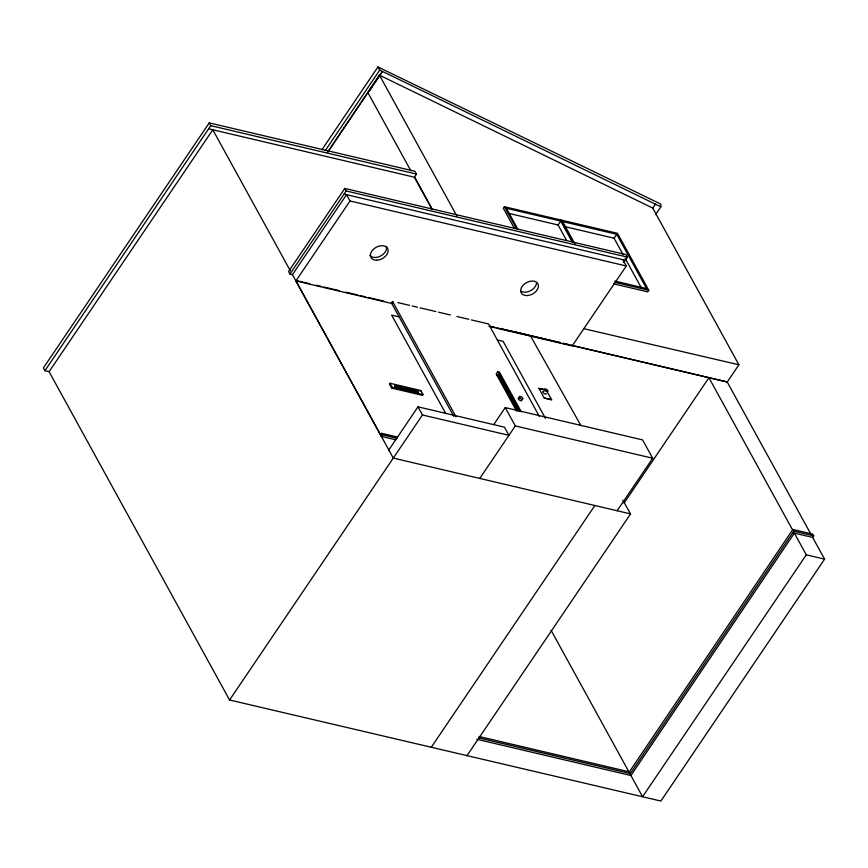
<?xml version="1.0" encoding="UTF-8"?>
<svg xmlns="http://www.w3.org/2000/svg" width="868" height="868" viewBox="0 0 868 868"><rect width="100%" height="100%" fill="white"/><g stroke="black" fill="none" stroke-linecap="round" stroke-linejoin="round"><path stroke-width="1.3" d="M327.735 151.889L379.5 75.266M628.844 772.65L792.82 529.458L793.753 531.162L629.788 774.354L631.448 774.744L794.361 533.126L806.296 554.826L824.6 559.133L660.884 801.045L229.575 699.999L49.096 371.699L44.93 370.712L43.4 367.934L209.231 122.887L414.98 171.289L416.51 174.077L414.394 177.213L431.993 209.231M44.93 370.712L210.761 125.665L209.231 122.887M49.096 371.699L212.801 129.788L290.4 270.924M321.898 149.795L377.96 66.955L660.776 204.078L660.884 206.823L655.579 214.656M325.185 150.696L379.739 70.091L377.96 66.955M563.224 343.435L727.232 382.018L738.907 364.777L652.758 208.081L379.435 75.158L367.761 92.399L410.9 170.866M327.974 151.943L367.826 92.507M368.878 91.509L371.797 87.201M373.251 85.042L382.473 71.426L374.987 82.666M369.714 90.467L373.479 84.901M623.799 262.505L627.445 257.134L626.056 254.606L344.791 188.432L288.556 271.532L289.945 274.049L292.44 274.635L393.291 458.087L630.569 513.91L466.865 755.822M289.945 274.049L346.18 190.96L344.791 188.432M292.44 274.635L346.549 194.682L350.01 200.975L626.284 265.977L572.175 345.931L489.053 326.379M395.808 439.783L381.356 436.387L295.901 280.928L350.01 200.975M613.567 283.825L647.756 291.865L648.819 290.303L617.495 233.318L504.395 206.714L503.331 208.277L514.42 228.458M389.96 383.244L389.428 384.025L391.663 388.104L422.456 395.341L422.987 394.56L420.752 390.491L389.96 383.244L392.195 387.312L422.987 394.56M391.663 388.104L392.195 387.312M395.179 385.652L394.647 386.434L417.117 391.728L417.866 393.085L418.387 392.293L417.649 390.936L395.179 385.652L395.927 387.009L418.387 392.293M395.396 387.801L395.927 387.009M380.564 434.89L381.627 433.316L397.381 437.027M381.356 436.387L382.419 434.814L381.627 433.316M417.117 391.728L417.649 390.936M420.221 391.273L420.752 390.491M388.821 449.95L417.996 406.832L504.471 427.175L508.952 435.324L422.466 414.969L417.996 406.832M229.575 699.999L422.466 414.969M566.522 240.317L558.091 224.986L560.739 221.058L506.359 208.266L518.033 229.499M521.31 411.844L499.425 372.036L497.765 371.645L496.171 373.999L516.644 411.237M497.212 375.898L498.275 374.325L518.348 410.846M623.159 254.725L614.077 238.212L616.736 234.295L562.638 221.568L574.963 243.984M493.903 424.365L505.241 407.602L642.613 439.913L652.682 458.228L617.137 510.753M652.758 208.081L655.416 204.164M479.765 478.431L515.31 425.917L505.241 407.602M431.168 747.424L594.873 505.512M624.038 503.147L708.928 377.71L792.777 530.24M806.296 554.826L642.58 796.737L630.917 775.525L631.448 774.744M824.6 559.133L812.665 537.433L813.728 535.86L812.795 534.156L792.82 529.458M392.868 301.934L391.761 303.485L295.901 280.928M210.761 125.665L416.51 174.077M208.645 128.8L414.394 177.213M508.301 213.268L558.091 224.986M565.263 226.722L614.077 238.212M346.18 190.96L627.445 257.134M344.053 194.096L625.318 260.27M614.902 281.102L646.562 288.556L616.736 234.295M614.62 282.252L648.819 290.303M738.907 364.777L583.838 328.69M397.772 302.596L409.609 305.373M412.235 306.003L417.497 307.239M420.134 307.858L435.91 311.569M438.535 312.187L450.373 314.965M456.948 316.516L468.785 319.305M471.411 319.923L488.51 323.938L539.408 416.531M296.878 280.668L309.724 283.695M316.158 285.203L321.29 286.418M323.862 287.026L339.388 290.671M345.898 292.201L357.616 294.957M360.22 295.576L365.417 296.802M368.021 297.409L383.645 301.087M489.877 326.086L494.738 327.225M497.18 327.8L499.133 328.354M528.124 335.081L500.087 328.581M546.091 339.312L530.348 335.601L580.963 425.656M548.717 339.93L560.533 342.708L500.044 328.516L502.615 329.156M563.158 343.316L568.399 344.553M571.025 345.171L727.167 381.909L811.081 534.547M399.139 316.896L391.642 315.127L445.729 413.515M497.407 340.017L503.125 341.363L545.484 418.409M546.341 390.014L538.854 388.256L544.29 398.13L551.777 399.898L546.894 391.316M539.061 388.441L546.243 390.133M544.269 397.924L551.451 399.606M515.31 425.917L652.682 458.228M793.753 531.162L813.728 535.86M382.419 434.814L396.86 438.21M792.69 532.735L812.665 537.433M479.125 736.509L629.376 771.858L630.32 773.562L478.745 737.909M476.836 739.276L630.917 775.525M516.135 332.151L530.402 335.71M379.739 70.091L660.884 206.823M622.844 500.163L630.569 513.91M625.101 258.263L641.322 287.753M622.823 259.684L626.284 265.977M560.945 220.016L573.347 242.573M560.739 221.058L572.413 242.291M504.395 206.714L516.785 229.271M379.435 75.158L456.85 215.98M414.633 177.148L431.548 207.919M497.765 371.645L519.639 411.443M497.831 374.39L517.773 410.673M456.015 416.792L392.52 301.359L391.457 302.921L453.877 416.466M551.082 630.298L629.333 772.639M546.373 393.681A2.105 0.933 34.1 0 1 543.444 392.922A2.105 0.933 34.1 0 1 543.878 391.294M521.701 399.736A2.105 0.933 34.1 0 1 520.778 400.701A2.105 0.933 34.1 0 1 518.37 398.954A2.105 0.933 34.1 0 1 519.292 397.989M386.444 246.49A9.494 6.456 -28.8 0 1 380.802 255.93A9.494 6.456 -28.8 0 1 369.887 255.463M536.565 282.914A9.494 6.456 -28.8 0 1 530.728 290.606A9.494 6.456 -28.8 0 1 521.136 291.279M519.682 397.75A2.105 0.933 34.1 0 0 522.796 399.009A2.105 0.933 34.1 0 0 520.811 396.567A2.105 0.933 34.1 0 0 519.682 397.75M376.582 260.216A9.494 6.456 -28.8 0 0 387.931 249.203A9.494 6.456 -28.8 0 0 373.262 249.42A9.494 6.456 -28.8 0 0 376.582 260.216M526.876 295.576A9.494 6.456 -28.8 0 0 538.225 284.563A9.494 6.456 -28.8 0 0 523.556 284.78A9.494 6.456 -28.8 0 0 526.876 295.576M544.703 390.199A2.105 0.933 34.1 0 0 547.838 391.544A2.105 0.933 34.1 0 0 545.929 389.092A2.105 0.933 34.1 0 0 544.703 390.199"/></g></svg>
